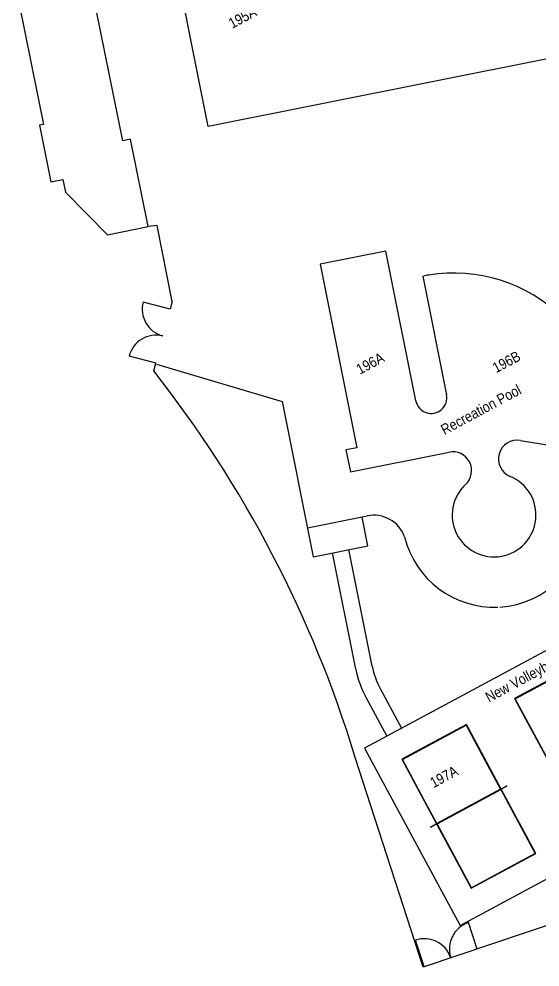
# Model space of a CAD drawing. Header units: inches. Extents: x 69213682 to 69221478, y 27658977 to 27667505.
# Drawn here: x 69215256 to 69217496, y 27658977 to 27663053 of the extents above; entities that cross this region are included whole.
import ezdxf
from ezdxf.enums import TextEntityAlignment as Align

# ---------------------------------------------------------------- set-up
doc = ezdxf.new("R2010")
doc.units = ezdxf.units.IN
doc.header["$LTSCALE"] = 100
doc.header["$MEASUREMENT"] = 0
doc.layers.add('A-IDEN-VNUM', color=4, linetype='CONTINUOUS')
doc.layers.add('A-SITE', color=3, linetype='CONTINUOUS')
doc.styles.add('CP_ROOMVNUMBER', font='arial.ttf', dxfattribs={"width": 0.85, "height": 0.075})

msp = doc.modelspace()

# ---------------------------------------------------------------- hatches: boundary and pattern name
at = {"layer": 'A-SITE'}
h = msp.add_hatch(dxfattribs=at)
h.set_pattern_fill('FP1_14', color=256, angle=208.2896, style=0, pattern_type=2)
h.set_pattern_definition([(163.2896, (69217914.02, 27660074.932), (-12.2179, -40.6976), []), (253.2896, (69217914.02, 27660074.932), (40.6976, -12.2179), [])])
h.paths.add_polyline_path([(69217352.2, 27659754.8), (69217028.4, 27659580.5), (69217028.6, 27659580.1), (69217352.4, 27659754.4)], flags=0)

# ---------------------------------------------------------------- linework, layer by layer
for p, q in [((69215849.5, 27662165.8), (69215811.5, 27662160.4)), ((69215915, 27661838.8), (69215849.5, 27662165.8)), ((69216833.2, 27662055.3), (69216550.8, 27661998.7)), ((69216962.1, 27661412.2), (69216833.2, 27662055.3)), ((69216550.8, 27661998.7), (69216709, 27661209.6)), ((69216992.1, 27661947.7), (69217094.4, 27661437.8)), ((69215905.5, 27661806.3), (69215789.3, 27661836.3)), ((69215845.4, 27661573.9), (69215729.2, 27661604)), ((69215847.2, 27661569.1), (69216387.4, 27661408.4)), ((69216387.4, 27661408.4), (69216521.2, 27660741.2)), ((69216709, 27661209.6), (69216661.9, 27661200.2)), ((69217411.8, 27661241.7), (69217787.4, 27661180.1)), ((69216661.9, 27661200.2), (69216680.8, 27661106.1)), ((69216680.8, 27661106.1), (69217105.2, 27661191.1)), ((69216752.7, 27660916.2), (69216496.4, 27660864.8)), ((69216756.5, 27660788.4), (69216731.7, 27660912)), ((69216521.2, 27660741.2), (69216756.5, 27660788.4)), ((69216703.9, 27660257.2), (69216603.5, 27660757.7)), ((69216774.5, 27660271.3), (69216674.1, 27660771.9)), ((69218197.3, 27660701.1), (69216741.8, 27659917.7)), ((69217664.8, 27660280.7), (69217387.2, 27660131.3)), ((69217389.9, 27660130.5), (69217663.7, 27660277.9)), ((69216810.5, 27660171.5), (69216900.8, 27660003.6)), ((69216747.1, 27660137.4), (69216837.4, 27659969.5)), ((69217387.2, 27660131.3), (69217536.5, 27659854)), ((69217482.3, 27659958.9), (69217389.9, 27660130.5)), ((69217179.4, 27660019.5), (69216902.2, 27659870.3)), ((69216904.8, 27659869.5), (69217178.6, 27660016.8)), ((69217178.6, 27660016.8), (69217271, 27659845.2)), ((69217328.7, 27659742.1), (69217179.4, 27660019.5)), ((69217537.8, 27659855.8), (69217482.3, 27659958.9)), ((69216741.8, 27659917.7), (69217152.2, 27659155.1)), ((69217152.2, 27659155.1), (69218607.8, 27659938.5)), ((69216993.7, 27658977.2), (69216700.4, 27659882.3)), ((69216902.2, 27659870.3), (69217051.4, 27659592.9)), ((69216997.2, 27659697.8), (69216904.8, 27659869.5)), ((69217271, 27659845.2), (69217326.5, 27659742)), ((69217352.2, 27659754.8), (69217028.4, 27659580.5)), ((69217028.6, 27659580.1), (69217352.4, 27659754.4)), ((69217326.5, 27659742), (69217052.7, 27659594.7)), ((69217053.7, 27659593), (69217327.4, 27659740.3)), ((69217327.4, 27659740.3), (69217382, 27659638.9)), ((69217477.9, 27659464.8), (69217328.9, 27659741.7)), ((69217352.4, 27659754.4), (69217352.2, 27659754.8)), ((69219207.5, 27659722.9), (69216993.7, 27658977.2)), ((69217052.7, 27659594.7), (69216997.2, 27659697.8)), ((69217382, 27659638.9), (69217475.3, 27659465.6)), ((69217028.4, 27659580.5), (69217028.6, 27659580.1)), ((69217051.7, 27659592.5), (69217200.7, 27659315.6)), ((69217108.2, 27659491.6), (69217053.7, 27659593)), ((69217201.5, 27659318.3), (69217108.2, 27659491.6)), ((69217200.7, 27659315.6), (69217477.9, 27659464.8)), ((69217475.3, 27659465.6), (69217201.5, 27659318.3)), ((69217226.5, 27659054.4), (69217188.8, 27659168.4)), ((69216998.6, 27658979.1), (69216961, 27659093.1))]:
    msp.add_line(p, q, dxfattribs=at)
for points in [[(69216069.4, 27662591.2), (69215892.9, 27663475.2), (69217825.8, 27663862.2), (69218002.5, 27662976.7), (69216069.6, 27662590.6)], [(69215915, 27661838.8), (69215906.2, 27661805.9)], [(69215835.2, 27661539.9), (69215844.4, 27661574.2)]]:
    msp.add_lwpolyline(points, dxfattribs=at)
msp.add_lwpolyline([(69215636.9, 27662125.2), (69215811.5, 27662160.4), (69215735.8, 27662536.8), (69215701.7, 27662530), (69215569.3, 27663187.9), (69215255.6, 27663124.7), (69215360.5, 27662599.7), (69215343.4, 27662596.3), (69215392.3, 27662353.2), (69215445, 27662363.8), (69215456, 27662309.3)], close=True, dxfattribs=at)
for centre, radius, start, end in [((69217124.2, 27661288.8), 672, 99.2052, 101.0816), ((69217124.2, 27661288.8), 672, 352.9528, 99.0772), ((69215905.5, 27661806.3), 120, 165.4928, 254.6983), ((69215845.4, 27661573.9), 120, 76.2872, 165.4928), ((69211860.2, 27658410.7), 5059, 16.9113, 38.2099), ((69217028.3, 27661424.6), 67.3, 190.621, 11.3374), ((69217398.7, 27661161.7), 81, 80.6918, 247.5128), ((69217121.1, 27661111.7), 81, 312.9114, 101.3374), ((69217298.8, 27660920.6), 180, 132.9114, 67.5128), ((69216781.7, 27660779.2), 140.4, 19.5725, 101.9488), ((69217298.8, 27660920.6), 396.3, 273.5379, 356.6123), ((69217298.8, 27660920.6), 396.3, 193.7767, 272.4101), ((69217127.5, 27660342.1), 360, 191.3374, 208.2896), ((69217127.5, 27660342.1), 432, 191.3374, 208.2896), ((69217353.3, 27659755.1), 0.984, 118.2896, 298.2896), ((69217353.3, 27659755.1), 0.984, 298.2896, 118.2896), ((69217026.9, 27659579.4), 0.984, 118.2896, 298.2896), ((69217026.9, 27659579.4), 0.984, 298.2896, 118.2896), ((69217226.5, 27659054.4), 120, 108.2861, 197.4916), ((69216998.6, 27658979.1), 120, 19.0805, 108.2861)]:
    msp.add_arc(centre, radius, start, end, dxfattribs=at)

# ---------------------------------------------------------------- texts
at = {"layer": 'A-IDEN-VNUM', "style": 'CP_ROOMVNUMBER', "width": 0.85}
for s, p in [('195A', (69216216.9, 27663060.1)), ('196A', (69216765.9, 27661572.8)), ('196B', (69217351.7, 27661579)), ('Recreation Pool', (69217241.7, 27661374.6)), ('New Volleyball Courts', (69217498.9, 27660252.4)), ('197A', (69217083.1, 27659795.4))]:
    msp.add_text(s, height=45, rotation=28.29, dxfattribs=at).set_placement(p, align=Align.MIDDLE)

doc.saveas('drawing.dxf')
